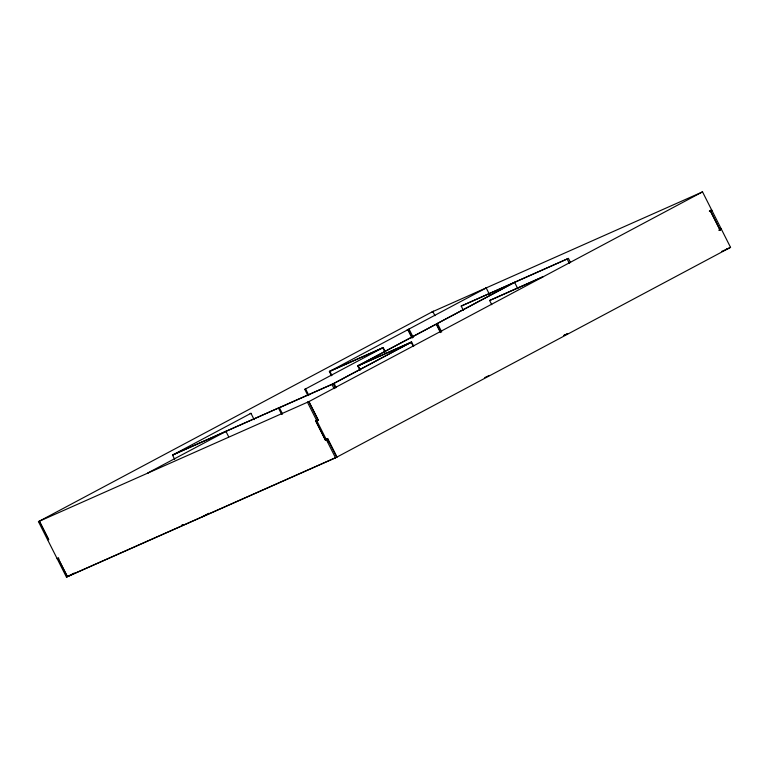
<?xml version="1.0" encoding="UTF-8"?>
<svg xmlns="http://www.w3.org/2000/svg" width="769" height="769" viewBox="0 0 769 769"><rect width="100%" height="100%" fill="white"/><g stroke="black" fill="none" stroke-linecap="round" stroke-linejoin="round"><path stroke-width="1.15" d="M38.45 521.632L39.306 521.257L48.418 539.3L47.563 539.684L38.45 521.632L433.466 311.176M174.669 459.314L172.535 455.094L250.963 413.318L254.154 419.634M331.506 375.753L329.382 371.533L407.801 329.757L412.059 338.187M411.924 336.841L408.195 329.468L486.219 287.981L489.411 294.296M307.965 395.67L304.774 389.345L383.193 347.569L385.317 351.779M463.342 310.292L461.208 306.072L515.028 282.108L436.6 323.884L440.858 332.314M172.535 455.094L279.762 407.445L227.201 430.746L147.927 472.906L148.782 472.531M360.315 369.879L358.181 365.669L435.35 324.556L436.206 324.172L440.464 332.602M282.559 414.058L279.368 407.733L280.618 407.07L334.034 383.385L411.194 342.272L413.328 346.483M359.911 370.168L357.787 365.957L436.206 324.172M436.6 323.884L515.874 281.723L568.435 258.422L570.569 262.633M279.368 407.733L331.929 384.433L411.598 341.984L413.722 346.194M461.208 306.072L568.435 258.422M491.747 304.707L489.622 300.496L543.433 276.523M709.335 211.09L711.642 209.937L702.53 191.885L307.504 402.35L316.626 420.393L317.876 419.73L308.754 401.678L39.44 521.19L48.793 539.703L47.803 540.146L57.137 558.63L58.127 558.188L67.47 576.673L335.534 457.824L730.55 247.368L721.447 229.345L720.591 229.72M335.534 457.824L326.431 439.801L325.431 440.243L315.626 420.835L317.876 419.73M57.137 558.63L58.386 557.958M316.001 421.229L316.857 420.854L326.191 439.339L325.345 439.714L316.001 421.229L318.318 420.076L308.965 401.572L308.109 401.947M57.367 559.092L58.223 558.717L67.326 576.731L66.47 577.115L57.367 559.092L58.829 558.313M316.857 420.854L318.318 420.076M709.633 211.504L711.873 210.398L721.216 228.883L718.967 229.989M66.47 577.115L74.228 573.068M325.345 439.714L327.652 438.561L336.985 457.046L68.72 576M325.431 440.243L327.681 439.137L336.784 457.161M721.447 229.345L719.13 230.498L719.986 230.123L710.181 210.716M202.458 516.691L208.822 513.298M432.015 311.954L701.53 192.327M701.674 192.269L702.53 191.885M485.364 288.356L486.219 287.981M408.195 329.468L409.05 329.094L413.309 337.514M406.945 330.132L407.801 329.757M383.193 347.569L329.776 371.244L331.91 375.464M329.382 371.533L382.789 347.857L384.923 352.067M489.622 300.496L542.183 277.186M304.774 389.345L305.62 388.97L308.811 395.285M358.181 365.669L411.598 341.984M250.108 413.693L250.963 413.318M357.787 365.957L411.194 342.272M710.787 210.312L711.642 209.937M710.883 210.841L711.873 210.398M172.938 454.806L226.355 431.13M720.217 229.325L721.216 228.883M315.626 420.835L316.626 420.393M726.272 249.262L729.56 247.81M729.694 247.743L730.55 247.368M721.735 251.386L728.099 248.589M327.652 438.561L326.796 438.936L328.353 442.021M326.681 439.58L327.681 439.137M563.552 335.495L567.724 333.65L564.177 335.351M484.72 377.589L489.305 375.426M182.215 525.054L183.06 524.679M181.513 525.419L182.513 524.977M710.623 211.062L719.957 229.547M567.186 259.095L569.31 263.306M514.624 282.396L517.816 288.711M432.86 311.58L434.937 315.694M437.455 323.509L441.714 331.929M334.034 383.385L336.159 387.605M333.179 383.769L335.303 387.98M331.929 384.433L334.054 388.643M278.513 408.118L281.704 414.433M225.951 431.419L228.614 436.686"/></g></svg>
